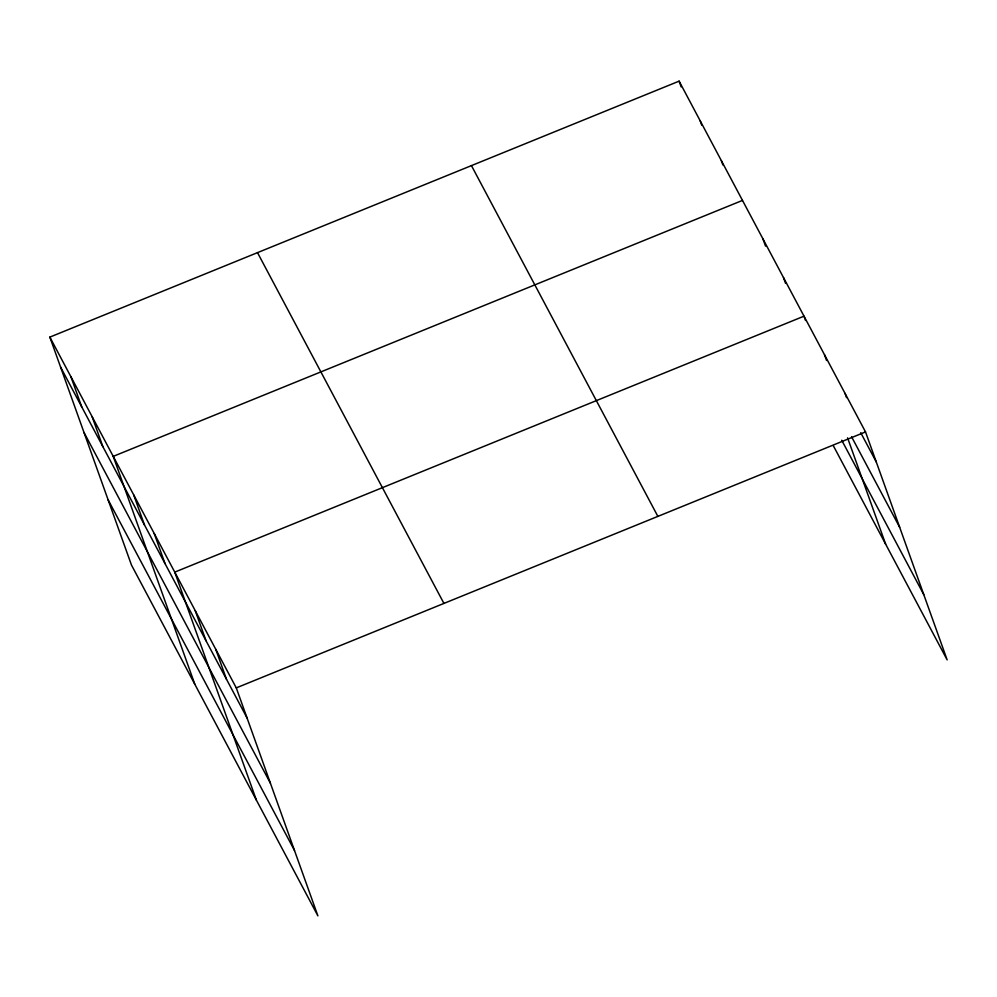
<?xml version="1.0" encoding="UTF-8"?>
<svg xmlns="http://www.w3.org/2000/svg" width="997" height="997" viewBox="0 0 997 997"><rect width="100%" height="100%" fill="white"/><g stroke="black" fill="none" stroke-linecap="round" stroke-linejoin="round"><path stroke-width="1.5" d="M49.85 337.111L236.277 687.88L317.893 915.857L131.479 565.075L49.85 337.111L679.107 81.143L865.521 431.925L947.15 659.889L833.305 445.671M742.491 200.409L113.234 456.364L194.851 684.341M236.277 687.88L865.521 431.925M860.723 432.686L876.276 461.96M851.588 436.798L899.668 527.276M841.742 440.238L923.758 594.573M471.444 165.614L657.87 516.396M257.5 252.64L443.927 603.422M60.605 367.133L247.032 717.915M83.985 432.461L270.411 783.231M108.087 499.746L294.514 850.528M845.02 393.341L846.553 397.629M824.519 354.758L826.563 360.478M805.539 320.461L804.006 316.174L174.749 572.128L256.379 800.093M847.575 437.857L885.635 544.138M783.505 277.59L785.549 283.31M762.992 239.006L765.559 246.147M721.354 160.654L722.9 164.954M700.23 120.899L701.763 125.198M679.107 81.143L681.15 86.864M215.763 649.296L226.518 679.331M195.262 610.712L206.018 640.747M154.248 533.545L165.004 563.579M133.735 494.961L144.49 524.995M92.11 416.621L102.865 446.644M70.974 376.866L81.729 406.888"/></g></svg>
